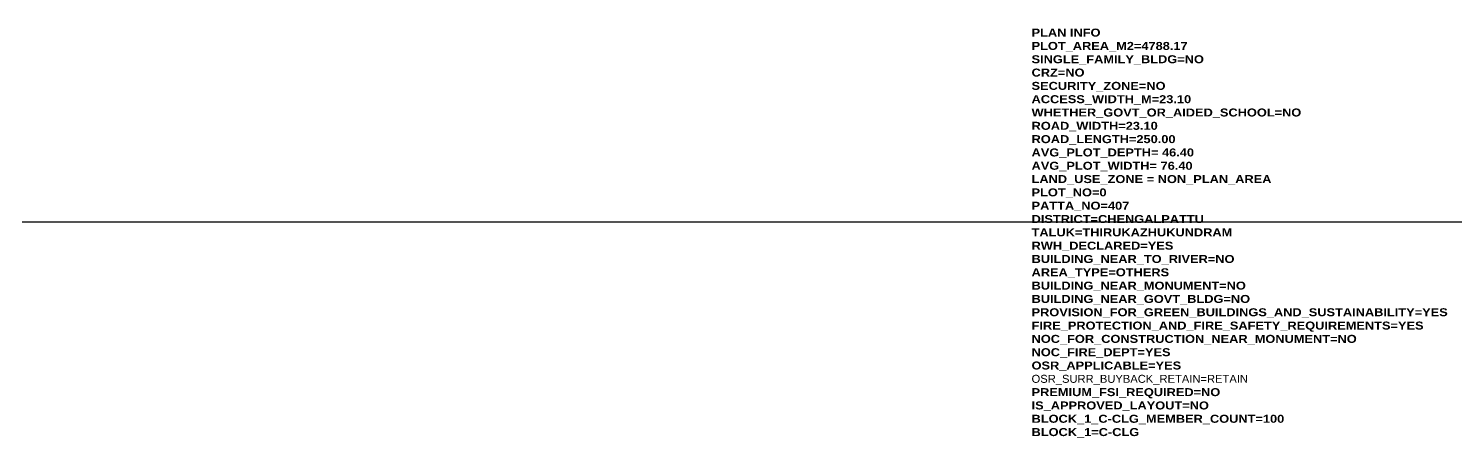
# Model space of a CAD drawing. Header units: metres. Extents: x 0 to 2048, y 111 to 219.
# Drawn here: x 1535.9 to 1714.2, y 154.1 to 205.3 of the extents above; entities that cross this region are included whole.
import ezdxf

# ---------------------------------------------------------------- set-up
doc = ezdxf.new("R2010")
doc.units = ezdxf.units.M
doc.header["$LTSCALE"] = 0.5
doc.header["$MEASUREMENT"] = 0
doc.header["$PDMODE"] = 3
doc.layers.add('PLAN_INFO', color=1, linetype='Continuous')
doc.styles.add('Isa-', font='times.ttf')
doc.styles.get("Standard").update_dxf_attribs({"font": ''})
doc.styles.get('Standard').set_extended_font_data('Arial Black')
doc.dimstyles.new('STANDARD$0', dxfattribs={"dimtxt": 0.5, "dimasz": 0.1, "dimexe": 2, "dimexo": 2, "dimgap": 0, "dimtad": 0, "dimzin": 0, "dimdsep": 46, "dimtxsty": 'Standard', "dimblk": 'OBLIQUE', "dimcen": -0.0625, "dimse1": 1, "dimse2": 1, "dimclrd": 3, "dimclre": 9, "dimadec": 0, "dimazin": 0, "dimtfac": 1, "dimtix": 1, "dimtofl": 0, "dimtmove": 2, "dimatfit": 3, "dimldrblk": 'OBLIQUE', "dimfxl": 0, "dimtolj": 1, "dimtzin": 0, "dimarcsym": 0})

# ---------------------------------------------------------------- blocks, each defined once
blk = doc.blocks.new('_Oblique')
at = {"color": 0, "linetype": 'ByBlock', "lineweight": -2}
blk.add_line((-0.5, -0.5), (0.5, 0.5), dxfattribs=at)
blk = doc.blocks.new('*D111')
at = {"color": 3, "lineweight": -2, "ltscale": 2}
for p, q in [((0, 181.01), (995.28, 181.01)), ((1992.9, 181.01), (997.62, 181.01))]:
    blk.add_line(p, q, dxfattribs=at)
at = {"layer": 'Defpoints', "color": 0, "lineweight": -3, "ltscale": 2}
for p in [(0, 181.01), (1992.9, 181.01), (1992.9, 181.01)]:
    blk.add_point(p, dxfattribs=at)
at = {"color": 3, "lineweight": -2, "ltscale": 2, "xscale": 0.15, "yscale": 0.15, "zscale": 0.15, "rotation": 180}
blk.add_blockref('_Oblique', (0, 181.01), dxfattribs=at)
at = {"color": 3, "lineweight": -2, "ltscale": 2, "xscale": 0.15, "yscale": 0.15, "zscale": 0.15}
blk.add_blockref('_Oblique', (1992.9, 181.01), dxfattribs=at)
at = {"color": 0, "lineweight": -3, "ltscale": 2, "insert": (996.45, 181.01), "char_height": 0.5, "attachment_point": 5, "style": 'Isa-'}
blk.add_mtext('\\A1;3985.80', dxfattribs=at)

msp = doc.modelspace()

# ---------------------------------------------------------------- texts
at = {"layer": 'PLAN_INFO', "lineweight": -3, "insert": (1661.24238, 205.23891), "char_height": 1, "width": 44.8483356, "attachment_point": 1}
msp.add_mtext('PLAN INFO\\PPLOT_AREA_M2=4788.17\\PSINGLE_FAMILY_BLDG=NO\\PCRZ=NO\\PSECURITY_ZONE=NO\\PACCESS_WIDTH_M=23.10\\PWHETHER_GOVT_OR_AIDED_SCHOOL=NO\\PROAD_WIDTH=23.10\\PROAD_LENGTH=250.00\\PAVG_PLOT_DEPTH= 46.40\\PAVG_PLOT_WIDTH= 76.40\\PLAND_USE_ZONE = NON_PLAN_AREA\\PPLOT_NO=0\\PPATTA_NO=407\\PDISTRICT=CHENGALPATTU\\PTALUK=THIRUKAZHUKUNDRAM\\PRWH_DECLARED=YES\\PBUILDING_NEAR_TO_RIVER=NO\\PAREA_TYPE=OTHERS\\PBUILDING_NEAR_MONUMENT=NO\\PBUILDING_NEAR_GOVT_BLDG=NO\\PPROVISION_FOR_GREEN_BUILDINGS_AND_SUSTAINABILITY=YES\\PFIRE_PROTECTION_AND_FIRE_SAFETY_REQUIREMENTS=YES\\PNOC_FOR_CONSTRUCTION_NEAR_MONUMENT=NO\\PNOC_FIRE_DEPT=YES\\POSR_APPLICABLE=YES\\P{\\fArial|b0|i0|c0|p34;OSR_SURR_BUYBACK_RETAIN=RETAIN\\P}PREMIUM_FSI_REQUIRED=NO\\PIS_APPROVED_LAYOUT=NO\\PBLOCK_1_C-CLG_MEMBER_COUNT=100\\PBLOCK_1=C-CLG', dxfattribs=at)

# ---------------------------------------------------------------- dimensions: what is measured, and where the dimension line sits
at = {"color": 7, "lineweight": -3, "ltscale": 2}
dim = msp.add_aligned_dim(p1=(0, 181.00831), p2=(1992.89889, 181.00832), distance=0, dimstyle='STANDARD$0', override={"dimasz": 0.15, "dimlfac": 2, "dimtxsty": 'Isa-', "dimfxlon": 1}, dxfattribs=at)
dim.commit()
dim.dimension.update_dxf_attribs({"geometry": '*D111', "text_midpoint": (996.44944, 181.00832)})

doc.saveas('drawing.dxf')
